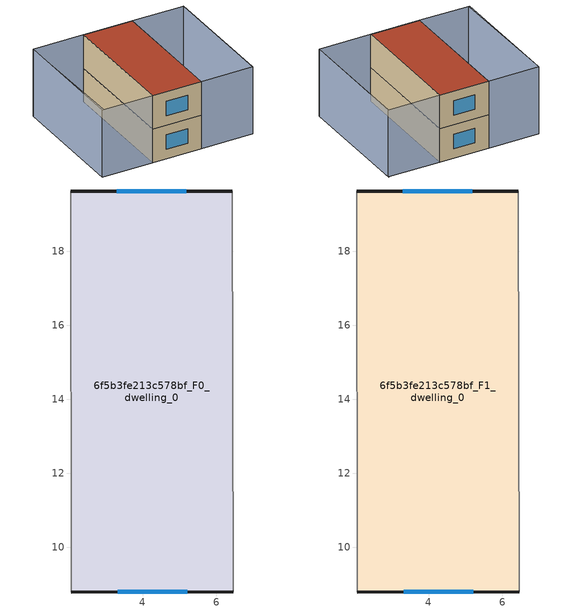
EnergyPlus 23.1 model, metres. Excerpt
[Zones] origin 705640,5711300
6f5b3fe213c578bf_F0_dwelling_0
 floor ground (EU_floor_Construction): 6.43,19.63 6.46,8.8 2.08,8.79 2.06,19.62 z0
 wall outside (EU_wall_Construction): 6.43,19.63 2.06,19.62 / 2.08,8.79 6.46,8.8 z0:3
 wall adiabatic (EU_wall_Construction): 6.46,8.8 6.43,19.63 / 2.06,19.62 2.08,8.79 z0:3
 window (EU_Window_Construction): 5.18,19.63 3.3,19.62 / 3.33,8.79 5.21,8.79 z0.85:2.15
6f5b3fe213c578bf_F1_dwelling_0
 floor to 6f5b3fe213c578bf_F0_dwelling_0 (EU_floor_Construction): 6.43,19.63 6.46,8.8 2.08,8.79 2.06,19.62 z3
 wall outside (EU_wall_Construction): 6.43,19.63 2.06,19.62 / 2.08,8.79 6.46,8.8 z3:6
 wall adiabatic (EU_wall_Construction): 6.46,8.8 6.43,19.63 / 2.06,19.62 2.08,8.79 z3:6
 window (EU_Window_Construction): 5.18,19.63 3.3,19.62 / 3.33,8.79 5.21,8.79 z3.85:5.15
 roof outside (EU_roof_Construction): 6.46,8.8 6.43,19.63 2.06,19.62 2.08,8.79 z6
shading: -2.44,19.56 -2.29,8.83 / 11.04,8.8 11,19.67 / 2.06,19.62 2.08,8.79 / 2.08,8.79 -2.42,8.78 / -2.42,8.78 -2.44,19.61 / -2.44,19.61 2.06,19.62 / 11.06,8.82 6.46,8.8 / 6.46,8.8 6.41,19.64 / 6.41,19.64 11.02,19.66 / 11.02,19.66 11.06,8.82 z0:6
[Building]
EU S2 Campaign: North Axis=0; Terrain=City; Solar Distribution=FullExterior
[Site:Location]
London: Latitude=51.5; Longitude=-0.5; Time Zone=0; Elevation=25
[SizingPeriod:WeatherFileDays]
AnnualSizingPeriod: Begin Month=1; Begin Day of Month=1; End Month=12; End Day of Month=31; Day of Week for Start Day=Monday; Use Weather File Daylight Saving Period=No; Use Weather File Rain and Snow Indicators=No
[MATERIAL]
EU_InternalMass_Material: Roughness=MediumRough; Thickness=0.1; Conductivity=1; Density=1800; Specific Heat=900; Thermal Absorptance=0.9; Solar Absorptance=0.7; Visible Absorptance=0.7
[MATERIAL:NOMASS] Roughness=MediumRough; Thermal Absorptance=0.9; Solar Absorptance=0.7; Visible Absorptance=0.7
Name | Thermal Resistance
EU_wall_NoMass | 0.71061
EU_roof_NoMass | 2.41608
EU_floor_NoMass | 1.75078
[WINDOWMATERIAL:SIMPLEGLAZINGSYSTEM]
EU_Window_SimpleGlazing: UFactor=2.64892; Solar Heat Gain Coefficient=0.76; Visible Transmittance=0.76
[CONSTRUCTION]
EU_wall_Construction: EU_wall_NoMass
EU_roof_Construction: EU_roof_NoMass
EU_floor_Construction: EU_floor_NoMass
EU_Window_Construction: EU_Window_SimpleGlazing
EU_InternalMass_Construction: EU_InternalMass_Material
[ZONE] Type=1; Multiplier=1; Ceiling Height=autocalculate; Floor Area=autocalculate; Part of Total Floor Area=Yes
Name | Volume
6f5b3fe213c578bf_F0_dwelling_0 | 142.161
6f5b3fe213c578bf_F1_dwelling_0 | 142.162
[INTERNALMASS] Construction=EU_InternalMass_Construction; Surface Area=47.3871
Name | Zone or ZoneList
6f5b3fe213c578bf_F0_dwelling_0_EU_InternalMass | 6f5b3fe213c578bf_F0_dwelling_0
6f5b3fe213c578bf_F1_dwelling_0_EU_InternalMass | 6f5b3fe213c578bf_F1_dwelling_0
[OTHEREQUIPMENT] Fuel Type=Electricity; Design Level Calculation Method=Watts/Area; Power per Zone Floor Area=1; Fraction Latent=0; Fraction Radiant=0; Fraction Lost=0; Carbon Dioxide Generation Rate=0; EndUse Subcategory=EU_Step8_InternalGains
Name | Zone or ZoneList or Space or SpaceList | Schedule
EU_Step8_InternalGain_6f5b3fe213c578bf_F0_dwelling_0_f000 | 6f5b3fe213c578bf_F0_dwelling_0 | EU_Step8_GainSchedule_6f5b3fe213c578bf_F0_dwelling_0_f000
EU_Step8_InternalGain_6f5b3fe213c578bf_F1_dwelling_0_f000 | 6f5b3fe213c578bf_F1_dwelling_0 | EU_Step8_GainSchedule_6f5b3fe213c578bf_F1_dwelling_0_f000
[ZONEVENTILATION:DESIGNFLOWRATE] Schedule=EU_AlwaysOn; Design Flow Rate Calculation Method=AirChanges/Hour; Air Changes per Hour=0.496673; Ventilation Type=Natural; Fan Pressure Rise=0; Fan Total Efficiency=1; Constant Term Coefficient=1; Temperature Term Coefficient=0; Velocity Term Coefficient=0; Velocity Squared Term Coefficient=0; Minimum Indoor Temperature=-100; Maximum Indoor Temperature=100; Delta Temperature=-100; Minimum Outdoor Temperature=-100; Maximum Outdoor Temperature=100; Maximum Wind Speed=40
Name | Zone or ZoneList or Space or SpaceList
EU_ConstantAir_6f5b3fe213c578bf_F0_dwelling_0 | 6f5b3fe213c578bf_F0_dwelling_0
EU_ConstantAir_6f5b3fe213c578bf_F1_dwelling_0 | 6f5b3fe213c578bf_F1_dwelling_0
[HVACTEMPLATE:THERMOSTAT] Constant Heating Setpoint=20; Constant Cooling Setpoint=50
EU_HeatOnly_6f5b3fe213c578bf_F0_dwelling_0; EU_HeatOnly_6f5b3fe213c578bf_F1_dwelling_0
[HVACTEMPLATE:ZONE:IDEALLOADSAIRSYSTEM] System Availability Schedule=EU_AlwaysOn; Maximum Heating Supply Air Temperature=50; Minimum Cooling Supply Air Temperature=13; Maximum Heating Supply Air Humidity Ratio=0.0156; Minimum Cooling Supply Air Humidity Ratio=0.0077; Heating Limit=NoLimit; Cooling Limit=NoLimit; Heating Availability Schedule=EU_AlwaysOn; Cooling Availability Schedule=EU_CoolingOff; Dehumidification Control Type=ConstantSensibleHeatRatio; Cooling Sensible Heat Ratio=0.7; Dehumidification Setpoint=60; Humidification Control Type=None; Humidification Setpoint=30; Outdoor Air Method=None; Outdoor Air Flow Rate per Person=0.00944; Outdoor Air Flow Rate per Zone Floor Area=0; Outdoor Air Flow Rate per Zone=0; Demand Controlled Ventilation Type=None; Outdoor Air Economizer Type=NoEconomizer; Heat Recovery Type=None; Sensible Heat Recovery Effectiveness=0.7; Latent Heat Recovery Effectiveness=0.65
Name | Template Thermostat
6f5b3fe213c578bf_F0_dwelling_0 | EU_HeatOnly_6f5b3fe213c578bf_F0_dwelling_0
6f5b3fe213c578bf_F1_dwelling_0 | EU_HeatOnly_6f5b3fe213c578bf_F1_dwelling_0
[SIZING:ZONE] Zone Cooling Design Supply Air Temperature Input Method=SupplyAirTemperature; Zone Cooling Design Supply Air Temperature=13; Zone Heating Design Supply Air Temperature Input Method=SupplyAirTemperature; Zone Heating Design Supply Air Temperature=50; Zone Cooling Design Supply Air Humidity Ratio=0.008; Zone Heating Design Supply Air Humidity Ratio=0.008; Cooling Design Air Flow Method=DesignDay; Cooling Design Air Flow Rate=0; Cooling Minimum Air Flow per Zone Floor Area=0.000762; Cooling Minimum Air Flow=0; Cooling Minimum Air Flow Fraction=0.2; Heating Design Air Flow Method=DesignDay; Heating Design Air Flow Rate=0; Heating Maximum Air Flow per Zone Floor Area=0.002032; Heating Maximum Air Flow=0.141576; Heating Maximum Air Flow Fraction=0.3; Account for Dedicated Outdoor Air System=No; Dedicated Outdoor Air System Control Strategy=NeutralSupplyAir; Dedicated Outdoor Air Low Setpoint Temperature for Design=autosize; Dedicated Outdoor Air High Setpoint Temperature for Design=autosize; Zone Load Sizing Method=Sensible Load Only No Latent Load; Zone Latent Cooling Design Supply Air Humidity Ratio Input Method=HumidityRatioDifference; Zone Cooling Design Supply Air Humidity Ratio Difference=0.005; Zone Latent Heating Design Supply Air Humidity Ratio Input Method=HumidityRatioDifference; Zone Humidification Design Supply Air Humidity Ratio Difference=0.005
6f5b3fe213c578bf_F0_dwelling_0; 6f5b3fe213c578bf_F1_dwelling_0
[SCHEDULE:CONSTANT]
Name | Hourly Value
EU_AlwaysOn | 1
EU_CoolingOff | 0
[SCHEDULE:FILE] Column Number=1; Rows to Skip at Top=0; Number of Hours of Data=8760; Column Separator=Comma; Interpolate to Timestep=No; Minutes per Item=60; Adjust Schedule for Daylight Savings=Yes
Name | File
EU_Step8_GainSchedule_6f5b3fe213c578bf_F0_dwelling_0_f000 | ../../schedules/6f5b3fe213c578bf/6f5b3fe213c578bf_F0_dwelling_0_f000_gain.csv
EU_Step8_GainSchedule_6f5b3fe213c578bf_F1_dwelling_0_f000 | ../../schedules/6f5b3fe213c578bf/6f5b3fe213c578bf_F1_dwelling_0_f000_gain.csv
